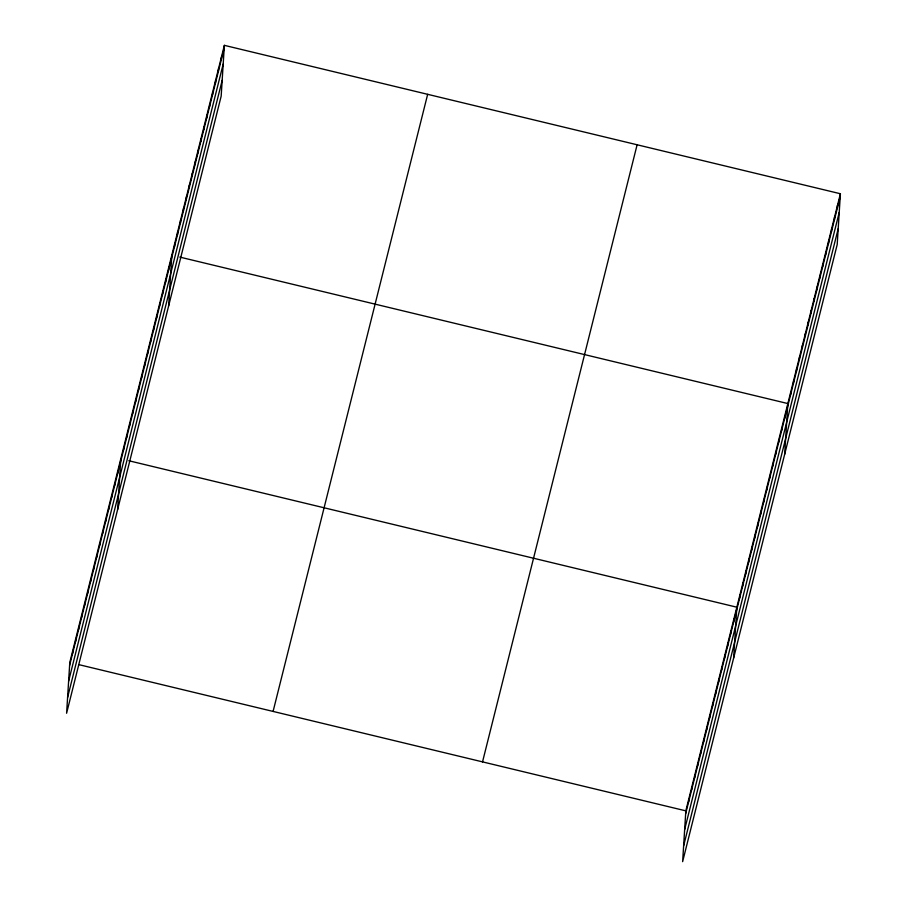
<?xml version="1.0" encoding="UTF-8"?>
<svg xmlns="http://www.w3.org/2000/svg" width="907" height="907" viewBox="0 0 907 907"><rect width="100%" height="100%" fill="white"/><g stroke="black" fill="none" stroke-linecap="round" stroke-linejoin="round"><path stroke-width="1.36" d="M72.617 653.346L72.798 650.478M75.61 641.362L75.791 638.494M78.614 629.39L78.796 626.522M81.619 617.406L81.8 614.538M84.612 605.434L84.793 602.565M87.616 593.45L87.798 590.582M90.621 581.466L90.802 578.598M93.614 569.494L93.795 566.626M96.618 557.51L96.8 554.642M99.623 545.538L99.804 542.669M102.616 533.554L102.797 530.686M105.62 521.57L105.802 518.702M108.625 509.598L108.806 506.73M111.618 497.614L111.799 494.746M114.622 485.642L114.804 482.773M117.627 473.658L117.808 470.79M117.604 509.609L120.801 458.806M123.624 449.702L123.806 446.834M126.629 437.718L126.81 434.85M129.622 425.746L129.803 422.877M132.626 413.762L132.807 410.894M135.631 401.79L135.812 398.921M138.624 389.806L138.805 386.938M141.628 377.822L141.809 374.954M144.632 365.85L144.814 362.981M147.626 353.866L147.807 350.998M150.63 341.894L150.811 339.025M153.634 329.91L153.816 327.042M156.628 317.926L156.809 315.058M159.632 305.954L159.813 303.085M162.636 293.97L162.818 291.102M165.63 281.998L165.811 279.129M168.634 270.014L168.815 267.146M168.623 305.965L171.82 255.162M174.552 246.375L174.734 243.507M177.477 234.72L177.659 231.852M180.391 223.065L180.572 220.197M183.316 211.41L183.497 208.542M186.23 199.755L186.411 196.887M189.155 188.1L189.336 185.232M192.069 176.434L192.25 173.566M194.994 164.779L195.175 161.911M197.907 153.124L198.089 150.256M200.832 141.469L201.014 138.601M203.746 129.814L203.928 126.946M206.671 118.159L206.853 115.291M209.596 106.504L209.766 103.636M212.51 94.85L212.691 91.981M215.435 83.183L215.617 80.315M218.349 71.528L218.53 68.66M221.274 59.873L221.455 57.005M224.369 45.35L221.172 96.153L66.596 713.253L69.794 662.461L224.369 45.35L840.404 193.747L837.206 244.539L682.631 861.65L685.828 810.847L840.404 193.747M688.651 801.743L688.821 798.874M691.644 789.759L691.826 786.891M694.649 777.787L694.83 774.918M697.642 765.803L697.823 762.934M700.646 753.819L700.828 750.951M703.651 741.847L703.832 738.978M706.644 729.863L706.825 726.995M709.648 717.891L709.83 715.022M712.653 705.907L712.834 703.038M715.646 693.934L715.827 691.055M718.65 681.951L718.832 679.082M721.655 669.967L721.836 667.098M724.648 657.994L724.829 655.126M727.652 646.011L727.833 643.142M730.657 634.038L730.838 631.17M733.65 622.055L733.831 619.186M733.638 658.006L736.835 607.202L128.771 460.733M739.659 598.098L739.84 595.23M742.652 586.115L742.833 583.246M745.656 574.142L745.837 571.274M748.66 562.159L748.842 559.29M751.654 550.175L751.835 547.306M754.658 538.202L754.839 535.334M757.662 526.219L757.844 523.35M760.656 514.246L760.837 511.378M763.66 502.263L763.841 499.394M766.664 490.279L766.846 487.41M769.658 478.306L769.839 475.438M772.662 466.323L772.843 463.454M775.666 454.35L775.848 451.482M778.659 442.367L778.841 439.498M781.664 430.383L781.845 427.514M784.668 418.41L784.85 415.542M784.646 454.362L787.843 403.558L179.79 257.089M790.587 394.772L790.768 391.903M793.5 383.117L793.682 380.248M796.425 371.462L796.607 368.593M799.339 359.807L799.521 356.939M802.264 348.152L802.446 345.284M805.189 336.486L805.359 333.617M808.103 324.831L808.284 321.962M811.028 313.176L811.209 310.307M813.942 301.521L814.123 298.652M816.867 289.866L817.048 286.997M819.781 278.211L819.962 275.343M822.706 266.556L822.887 263.688M825.619 254.901L825.801 252.033M828.544 243.235L828.726 240.366M831.458 231.58L831.64 228.711M834.383 219.925L834.565 217.056M837.297 208.27L837.478 205.401M69.612 665.33L224.188 48.218M68.615 681.146L223.19 64.034M67.594 697.438L222.17 80.326M273.086 711.428L427.662 94.317M482.535 761.88L637.111 144.78M685.647 813.715L840.222 196.615M684.649 829.542L839.224 212.431M683.629 845.834L838.204 228.723M79.09 664.695L685.828 810.847"/></g></svg>
